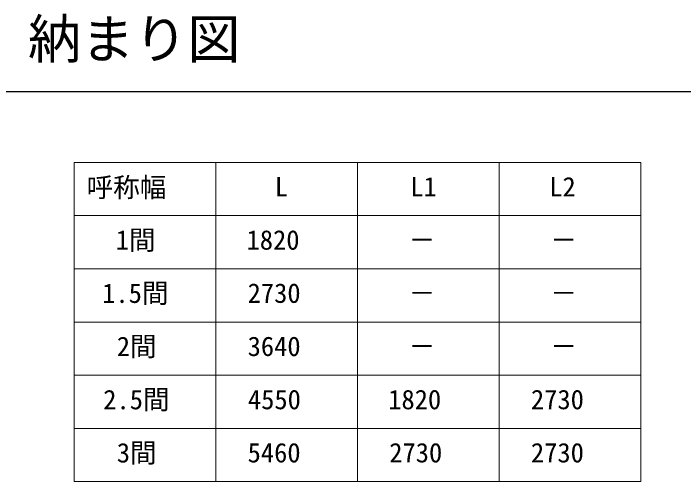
# Model space of a CAD drawing. Units: millimetres, scale not verified. Extents: x -875 to 875, y -1300 to 1294.
# Drawn here: x -144.2 to 234.2, y 1030.2 to 1294.3 of the extents above; entities that cross this region are included whole.
import ezdxf
from ezdxf.enums import TextEntityAlignment as Align

# ---------------------------------------------------------------- set-up
doc = ezdxf.new("R2010")
doc.units = ezdxf.units.MM
doc.header["$LTSCALE"] = 8
doc.layers.add('0-1_TABLE1', color=7, linetype='Continuous', lineweight=18)
doc.layers.add('0-2_USER1', color=3, linetype='Continuous')
doc.layers.add('0-8_YKK_ZWAK', color=7, linetype='Continuous')
doc.styles.add('ＭＳ ゴシック', font='')
doc.styles.get('ＭＳ ゴシック').set_extended_font_data('MS Gothic')

msp = doc.modelspace()

# ---------------------------------------------------------------- linework, layer by layer
at = {"layer": '0-1_TABLE1'}
for p, q in [((-110, 1210.2), (210, 1210.2)), ((-110, 1210.2), (-110, 1030.2)), ((-30, 1210.2), (-30, 1030.2)), ((50, 1210.2), (50, 1030.2)), ((130, 1210.2), (130, 1030.2)), ((210, 1210.2), (210, 1030.2)), ((-110, 1180.2), (210, 1180.2)), ((-110, 1150.2), (210, 1150.2)), ((-110, 1120.2), (210, 1120.2)), ((-110, 1090.2), (210, 1090.2)), ((-110, 1060.2), (210, 1060.2)), ((-110, 1030.2), (210, 1030.2))]:
    msp.add_line(p, q, dxfattribs=at)
at = {"layer": '0-8_YKK_ZWAK'}
msp.add_line((-875, 1250.2), (875, 1250.2), dxfattribs=at)

# ---------------------------------------------------------------- texts
at = {"layer": '0-1_TABLE1', "style": 'ＭＳ ゴシック'}
for s, p in [('呼称幅', (-102.898, 1187.359)), ('L', (3.395, 1187.7)), ('L1', (79.858, 1187.7)), ('L2', (158.366, 1187.7)), ('1間', (-86.449, 1157.657)), ('1820', (-12.585, 1157.7)), ('－', (79.006, 1157.7)), ('－', (159.006, 1157.7)), ('1.5間', (-94.119, 1127.657)), ('2730', (-11.989, 1127.7)), ('－', (79.006, 1127.7)), ('－', (159.006, 1127.7)), ('2間', (-85.852, 1097.657)), ('3640', (-11.989, 1097.7)), ('－', (79.006, 1097.7)), ('－', (159.006, 1097.7)), ('2.5間', (-93.523, 1067.657)), ('4550', (-11.818, 1067.7)), ('1820', (67.415, 1067.7)), ('2730', (148.011, 1067.7)), ('3間', (-85.852, 1037.657)), ('5460', (-11.989, 1037.7)), ('2730', (68.011, 1037.7)), ('2730', (148.011, 1037.7))]:
    msp.add_text(s, height=11, dxfattribs=at).set_placement(p, align=Align.BOTTOM_LEFT)
at = {"layer": '0-2_USER1', "style": 'ＭＳ ゴシック'}
msp.add_text('スチール折板屋根ふき材／ジーテラスneo テラス囲い 納まり図', height=21.99, dxfattribs=at).set_placement((-870.705, 1262.291), align=Align.BOTTOM_LEFT)

doc.saveas('drawing.dxf')
